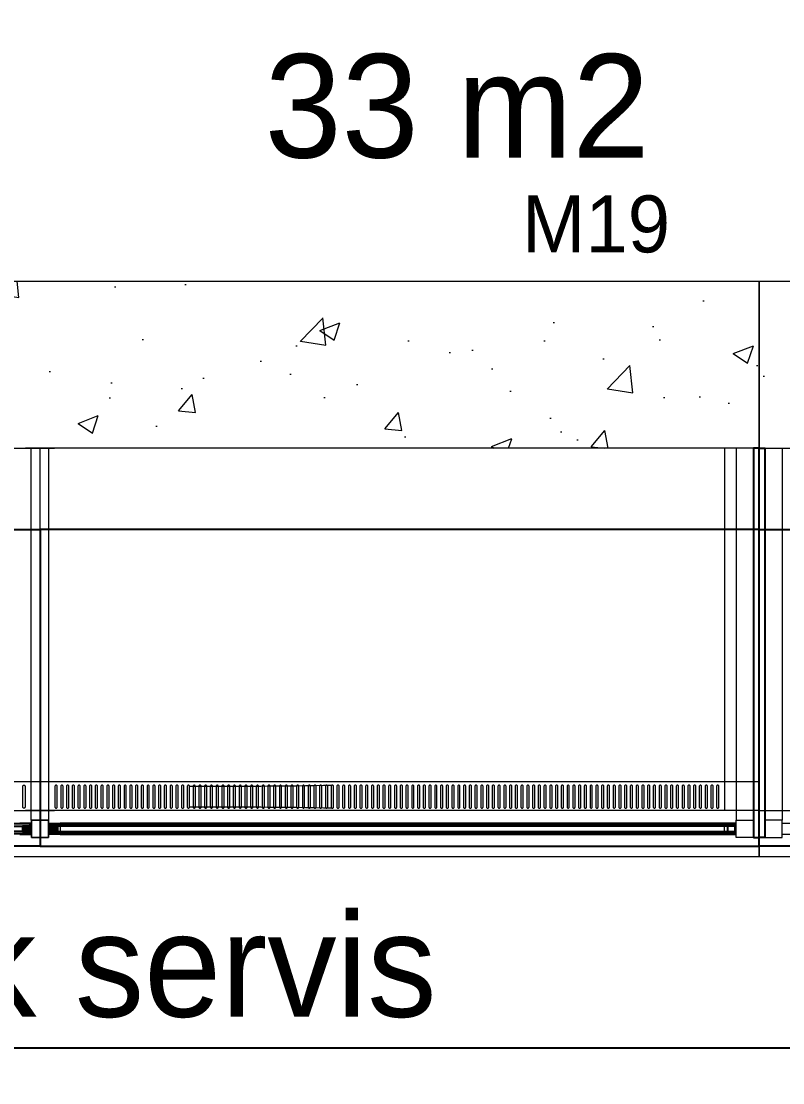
# Model space of a CAD drawing. Header units: centimetres. Extents: x -72470 to -43129, y -18750 to -16337.
# Drawn here: x -54961.4 to -54829, y -17343.7 to -17159.2 of the extents above; entities that cross this region are included whole.
import ezdxf

# ---------------------------------------------------------------- set-up
doc = ezdxf.new("R2010")
doc.units = ezdxf.units.CM
doc.header["$MEASUREMENT"] = 0
doc.linetypes.add('DUZ', pattern=[0])
doc.layers.get('0').update_dxf_attribs({"linetype": 'DUZ', "lineweight": 0})
doc.layers.get('Defpoints').update_dxf_attribs({"lineweight": 0})
doc.layers.add('11-021_500-BLOK B-str_zemin_kat$0$2DTARAMA1', color=253, linetype='Continuous')
doc.layers.add('CAM', color=4, linetype='Continuous')
doc.layers.add('M-OLCU-IC', color=155, linetype='Continuous', lineweight=0)
doc.layers.add('TEFRIS', color=30, linetype='Continuous', lineweight=9)
doc.styles.add('ARIAL', font='arial.ttf', dxfattribs={"width": 0.6})
doc.styles.add('TAKSİM', font='GOTHIC.TTF', dxfattribs={"height": 20})
doc.dimstyles.new('E_100', dxfattribs={"dimtxt": 10, "dimasz": 10, "dimexe": 5, "dimexo": 30, "dimgap": 3, "dimtad": 1, "dimtoh": 1, "dimdec": 0, "dimzin": 12, "dimdsep": 46, "dimtxsty": 'ARIAL', "dimblk": 'OBLIQUE', "dimcen": 5, "dimdle": 1, "dimclrt": 256, "dimadec": 0, "dimazin": 3, "dimtfac": 1, "dimtdec": 0, "dimtofl": 0, "dimtmove": 2, "dimatfit": 3, "dimldrblk": 'OBLIQUE', "dimfxl": 5, "dimtolj": 1, "dimtzin": 0, "dimarcsym": 0})

# ---------------------------------------------------------------- blocks, each defined once
blk = doc.blocks.new('_OBLIQUE')
at = {"layer": 'M-OLCU-IC', "linetype": 'ByBlock'}
for p, q in [((-0.5, -0.5), (0.5, 0.5)), ((0, 0), (0, 0))]:
    blk.add_line(p, q, dxfattribs=at)
blk = doc.blocks.new('*D90')
at = {"color": 0, "linetype": 'Continuous', "lineweight": -2, "transparency": 16777216}
for p, q in [((-55371.23, -17334.35), (-55371.23, -17342.57)), ((-53448.19, -17334.35), (-53448.19, -17342.57)), ((-55372.23, -17337.57), (-53447.19, -17337.57))]:
    blk.add_line(p, q, dxfattribs=at)
at = {"layer": 'Defpoints', "color": 0, "linetype": 'Continuous', "transparency": 16777216}
for p in [(-55371.23, -17304.35), (-53448.19, -17304.35), (-53448.19, -17337.57)]:
    blk.add_point(p, dxfattribs=at)
at = {"color": 0, "linetype": 'Continuous', "lineweight": -2, "transparency": 16777216, "xscale": 10, "yscale": 10, "zscale": 10, "rotation": 180}
blk.add_blockref('_OBLIQUE', (-55371.23, -17337.57), dxfattribs=at)
at = {"color": 0, "linetype": 'Continuous', "lineweight": -2, "transparency": 16777216, "xscale": 10, "yscale": 10, "zscale": 10}
blk.add_blockref('_OBLIQUE', (-53448.19, -17337.57), dxfattribs=at)
at = {"linetype": 'Continuous', "transparency": 16777216, "insert": (-54409.71, -17329.46), "char_height": 10, "attachment_point": 5, "style": 'ARIAL'}
blk.add_mtext('\\A1;1923', dxfattribs=at)

msp = doc.modelspace()

# ---------------------------------------------------------------- hatches: boundary and pattern name
h = msp.add_hatch()
h.set_pattern_fill('AR-CONC', color=256, scale=5)
h.set_pattern_definition([(50, (7173.628, -52.02), (35.863009, -3.137607), [3.75, -41.25]), (355, (7173.63, -52.02), (-6.937567, 37.609607), [3, -33]), (100.451444, (7176.617, -52.282), (28.925442, 34.472), [3.18701, -35.057106]), (46.1842, (7173.63, -42.02), (53.362067, -8.275964), [5.625, -61.875]), (96.63564, (7178.075, -42.71), (46.733097, 48.70593), [4.780517, -52.58569]), (351.18416, (7173.63, -42.02), (46.733097, 48.70593), [4.5, -49.5]), (21, (7178.628, -44.52), (29.845353, -20.130945), [3.75, -41.25]), (326, (7178.63, -44.52), (12.165767, 36.257502), [3, -33]), (71.451445, (7181.115, -46.2), (42.011119, 16.126558), [3.18701, -35.057106]), (37.5, (7173.628, -52.021), (0.6079928, 16.6446927), [0, -32.6, 0, -33.5, 0, -33.125]), (7.5, (7173.628, -52.021), (13.153477, 19.7205856), [0, -19.1, 0, -31.85, 0, -12.625]), (327.5, (7162.478, -52.021), (26.6911218, -1.1277436), [0, -12.5, 0, -39, 0, -51.75]), (317.5, (7157.478, -52.02), (29.1593085, 5.005249), [0, -16.25, 0, -25.9, 0, -36.75])])
h.paths.add_polyline_path([(-54833.12, -17204.37), (-54960.62, -17204.37), (-55083.12, -17204.37), (-55083.12, -17233.37), (-54833.12, -17233.37)])
h = msp.add_hatch()
h.set_pattern_fill('AR-CONC', color=256, scale=5)
h.set_pattern_definition([(50, (7557.629, -12.02), (35.863009, -3.137607), [3.75, -41.25]), (355, (7557.63, -12.02), (-6.937567, 37.609607), [3, -33]), (100.451444, (7560.617, -12.28), (28.925442, 34.472), [3.18701, -35.057106]), (46.1842, (7557.63, -2.02), (53.362067, -8.275964), [5.625, -61.875]), (96.63564, (7562.075, -2.71), (46.733097, 48.70593), [4.780517, -52.58569]), (351.18416, (7557.63, -2.02), (46.733097, 48.70593), [4.5, -49.5]), (21, (7562.629, -4.52), (29.845353, -20.130945), [3.75, -41.25]), (326, (7562.63, -4.52), (12.165767, 36.257502), [3, -33]), (71.451445, (7565.116, -6.198), (42.011119, 16.126558), [3.18701, -35.057106]), (37.5, (7557.629, -12.02), (0.6079928, 16.6446927), [0, -32.6, 0, -33.5, 0, -33.125]), (7.5, (7557.629, -12.02), (13.153477, 19.7205856), [0, -19.1, 0, -31.85, 0, -12.625]), (327.5, (7546.479, -12.02), (26.6911218, -1.1277436), [0, -12.5, 0, -39, 0, -51.75]), (317.5, (7541.479, -12.02), (29.1593085, 5.005249), [0, -16.25, 0, -25.9, 0, -36.75])])
h.paths.add_polyline_path([(-54709.23, -17204.37), (-54833.12, -17204.37), (-54833.12, -17233.37), (-54710.12, -17233.37), (-54710.12, -17301.02), (-54710.12, -17302.52), (-54710.12, -17304.37), (-54709.23, -17304.37)])
h = msp.add_hatch(color=256)
h.dxf.hatch_style = 1
h.paths.add_polyline_path([(-54961.15, -17299.07), (-54961.15, -17299.97), (-54959.82, -17299.97), (-54959.82, -17299.07)])
h = msp.add_hatch(color=256)
h.dxf.hatch_style = 1
h.paths.add_polyline_path([(-54955.08, -17299.07), (-54955.08, -17299.97), (-54956.42, -17299.97), (-54956.42, -17299.07)])
at = {"layer": '11-021_500-BLOK B-str_zemin_kat$0$2DTARAMA1'}
h = msp.add_hatch(dxfattribs=at)
h.set_pattern_fill('ANSI33', color=256, scale=100)
h.set_pattern_definition([(45, (-413509.524, -192690.207), (-17.6776695, 17.6776695), []), (45, (-413491.846, -192690.207), (-17.6776695, 17.6776695), [12.5, -6.25])])
edge = h.paths.add_edge_path()
edge.add_arc((-53448.19, -17219.44), 40, 0, 360)
edge = h.paths.add_edge_path()
edge.add_arc((-54288.19, -17219.44), 40, 0, 360)
edge = h.paths.add_edge_path()
edge.add_arc((-55128.19, -17219.44), 40, 0, 360)
edge = h.paths.add_edge_path()
edge.add_arc((-55968.19, -17219.44), 40, 0, 360)
h.paths.add_polyline_path([(-54835.71, -17053.77), (-54661.96, -17053.77), (-54661.96, -17007.82), (-54835.71, -17007.82)], flags=9)
h.paths.add_polyline_path([(-53982.51, -17053.8), (-53808.74, -17053.8), (-53808.74, -17007.82), (-53982.51, -17007.82)], flags=9)
h.paths.add_polyline_path([(-55675.72, -17053.8), (-55520.6, -17053.8), (-55520.6, -17007.82), (-55675.72, -17007.82)], flags=9)
edge = h.paths.add_edge_path()
edge.add_arc((-56808.19, -17219.44), 40, 0, 360)
edge = h.paths.add_edge_path()
edge.add_arc((-55128.19, -18059.44), 40, 0, 360)
edge = h.paths.add_edge_path()
edge.add_arc((-54288.19, -18059.44), 40, 0, 360)
edge = h.paths.add_edge_path()
edge.add_arc((-53448.19, -18059.44), 40, 0, 360)

# ---------------------------------------------------------------- linework, layer by layer
for p, q in [((-54833.12, -17204.37), (-54833.12, -17304.37)), ((-54833.12, -17204.37), (-54833.12, -17233.37)), ((-55083.12, -17233.37), (-54955.62, -17233.37)), ((-54833.12, -17233.37), (-54960.62, -17233.37)), ((-54833.12, -17233.37), (-54960.62, -17233.37)), ((-54958.12, -17298.02), (-54958.12, -17233.37)), ((-54958.12, -17298.02), (-54958.12, -17233.37)), ((-54839.12, -17233.37), (-54839.12, -17296.37)), ((-54834.12, -17233.37), (-54834.12, -17301.02)), ((-54833.12, -17233.37), (-54709.92, -17233.37)), ((-54832.12, -17233.37), (-54832.12, -17301.02)), ((-54833.12, -17249.37), (-54833.12, -17304.37)), ((-54833.12, -17291.37), (-55077.12, -17291.37)), ((-54839.12, -17291.37), (-54954.62, -17291.37)), ((-55083.12, -17296.37), (-54955.62, -17296.37)), ((-54833.12, -17296.37), (-54960.62, -17296.37)), ((-54833.12, -17296.37), (-54960.62, -17296.37)), ((-54833.12, -17296.37), (-54716.12, -17296.37))]:
    msp.add_line(p, q)
at = {"color": 7, "lineweight": 0}
for p, q in [((-54833.12, -17204.37), (-54833.12, -17233.37)), ((-55083.12, -17233.37), (-54955.62, -17233.37)), ((-54833.12, -17233.37), (-54960.62, -17233.37)), ((-54833.12, -17233.37), (-54960.62, -17233.37)), ((-54833.12, -17233.37), (-54709.92, -17233.37))]:
    msp.add_line(p, q, dxfattribs=at)
for points in [[(-54956.62, -17298.02), (-54959.63, -17298.02), (-54959.63, -17233.37), (-54956.62, -17233.37)], [(-54837.12, -17298.02), (-54834.1, -17298.02), (-54834.1, -17233.37), (-54837.12, -17233.37)], [(-54829.12, -17298.02), (-54832.13, -17298.02), (-54832.13, -17233.37), (-54829.12, -17233.37)], [(-54839.12, -17298.52), (-54954.62, -17298.52), (-54954.62, -17300.52), (-54839.12, -17300.52)]]:
    msp.add_lwpolyline(points, close=True)
for points in [[(-54961.12, -17295.74), (-54961.12, -17292.14, -0.414214), (-54960.92, -17291.94), (-54960.92, -17291.94, -0.414214), (-54960.72, -17292.14), (-54960.72, -17295.74, -0.414214), (-54960.92, -17295.94), (-54960.92, -17295.94, -0.414214)], [(-54955.12, -17295.74), (-54955.12, -17292.14, 0.414214), (-54955.32, -17291.94), (-54955.32, -17291.94, 0.414214), (-54955.52, -17292.14), (-54955.52, -17295.74, 0.414214), (-54955.32, -17295.94), (-54955.32, -17295.94, 0.414214)], [(-54954.12, -17295.74), (-54954.12, -17292.14, 0.414214), (-54954.32, -17291.94), (-54954.32, -17291.94, 0.414214), (-54954.52, -17292.14), (-54954.52, -17295.74, 0.414214), (-54954.32, -17295.94), (-54954.32, -17295.94, 0.414214)], [(-54953.12, -17295.74), (-54953.12, -17292.14, 0.414214), (-54953.32, -17291.94), (-54953.32, -17291.94, 0.414214), (-54953.52, -17292.14), (-54953.52, -17295.74, 0.414214), (-54953.32, -17295.94), (-54953.32, -17295.94, 0.414214)], [(-54952.12, -17295.74), (-54952.12, -17292.14, 0.414214), (-54952.32, -17291.94), (-54952.32, -17291.94, 0.414214), (-54952.52, -17292.14), (-54952.52, -17295.74, 0.414214), (-54952.32, -17295.94), (-54952.32, -17295.94, 0.414214)], [(-54951.12, -17295.74), (-54951.12, -17292.14, 0.414214), (-54951.32, -17291.94), (-54951.32, -17291.94, 0.414214), (-54951.52, -17292.14), (-54951.52, -17295.74, 0.414214), (-54951.32, -17295.94), (-54951.32, -17295.94, 0.414214)], [(-54950.12, -17295.74), (-54950.12, -17292.14, 0.414214), (-54950.32, -17291.94), (-54950.32, -17291.94, 0.414214), (-54950.52, -17292.14), (-54950.52, -17295.74, 0.414214), (-54950.32, -17295.94), (-54950.32, -17295.94, 0.414214)], [(-54949.12, -17295.74), (-54949.12, -17292.14, 0.414214), (-54949.32, -17291.94), (-54949.32, -17291.94, 0.414214), (-54949.52, -17292.14), (-54949.52, -17295.74, 0.414214), (-54949.32, -17295.94), (-54949.32, -17295.94, 0.414214)], [(-54948.12, -17295.74), (-54948.12, -17292.14, 0.414214), (-54948.32, -17291.94), (-54948.32, -17291.94, 0.414214), (-54948.52, -17292.14), (-54948.52, -17295.74, 0.414214), (-54948.32, -17295.94), (-54948.32, -17295.94, 0.414214)], [(-54947.12, -17295.74), (-54947.12, -17292.14, 0.414214), (-54947.32, -17291.94), (-54947.32, -17291.94, 0.414214), (-54947.52, -17292.14), (-54947.52, -17295.74, 0.414214), (-54947.32, -17295.94), (-54947.32, -17295.94, 0.414214)], [(-54946.12, -17295.74), (-54946.12, -17292.14, 0.414214), (-54946.32, -17291.94), (-54946.32, -17291.94, 0.414214), (-54946.52, -17292.14), (-54946.52, -17295.74, 0.414214), (-54946.32, -17295.94), (-54946.32, -17295.94, 0.414214)], [(-54945.12, -17295.74), (-54945.12, -17292.14, 0.414214), (-54945.32, -17291.94), (-54945.32, -17291.94, 0.414214), (-54945.52, -17292.14), (-54945.52, -17295.74, 0.414214), (-54945.32, -17295.94), (-54945.32, -17295.94, 0.414214)], [(-54944.12, -17295.74), (-54944.12, -17292.14, 0.414214), (-54944.32, -17291.94), (-54944.32, -17291.94, 0.414214), (-54944.52, -17292.14), (-54944.52, -17295.74, 0.414214), (-54944.32, -17295.94), (-54944.32, -17295.94, 0.414214)], [(-54943.12, -17295.74), (-54943.12, -17292.14, 0.414214), (-54943.32, -17291.94), (-54943.32, -17291.94, 0.414214), (-54943.52, -17292.14), (-54943.52, -17295.74, 0.414214), (-54943.32, -17295.94), (-54943.32, -17295.94, 0.414214)], [(-54942.12, -17295.74), (-54942.12, -17292.14, 0.414214), (-54942.32, -17291.94), (-54942.32, -17291.94, 0.414214), (-54942.52, -17292.14), (-54942.52, -17295.74, 0.414214), (-54942.32, -17295.94), (-54942.32, -17295.94, 0.414214)], [(-54941.12, -17295.74), (-54941.12, -17292.14, 0.414214), (-54941.32, -17291.94), (-54941.32, -17291.94, 0.414214), (-54941.52, -17292.14), (-54941.52, -17295.74, 0.414214), (-54941.32, -17295.94), (-54941.32, -17295.94, 0.414214)], [(-54940.12, -17295.74), (-54940.12, -17292.14, 0.414214), (-54940.32, -17291.94), (-54940.32, -17291.94, 0.414214), (-54940.52, -17292.14), (-54940.52, -17295.74, 0.414214), (-54940.32, -17295.94), (-54940.32, -17295.94, 0.414214)], [(-54939.12, -17295.74), (-54939.12, -17292.14, 0.414214), (-54939.32, -17291.94), (-54939.32, -17291.94, 0.414214), (-54939.52, -17292.14), (-54939.52, -17295.74, 0.414214), (-54939.32, -17295.94), (-54939.32, -17295.94, 0.414214)], [(-54938.12, -17295.74), (-54938.12, -17292.14, 0.414214), (-54938.32, -17291.94), (-54938.32, -17291.94, 0.414214), (-54938.52, -17292.14), (-54938.52, -17295.74, 0.414214), (-54938.32, -17295.94), (-54938.32, -17295.94, 0.414214)], [(-54937.12, -17295.74), (-54937.12, -17292.14, 0.414214), (-54937.32, -17291.94), (-54937.32, -17291.94, 0.414214), (-54937.52, -17292.14), (-54937.52, -17295.74, 0.414214), (-54937.32, -17295.94), (-54937.32, -17295.94, 0.414214)], [(-54936.12, -17295.74), (-54936.12, -17292.14, 0.414214), (-54936.32, -17291.94), (-54936.32, -17291.94, 0.414214), (-54936.52, -17292.14), (-54936.52, -17295.74, 0.414214), (-54936.32, -17295.94), (-54936.32, -17295.94, 0.414214)], [(-54935.12, -17295.74), (-54935.12, -17292.14, 0.414214), (-54935.32, -17291.94), (-54935.32, -17291.94, 0.414214), (-54935.52, -17292.14), (-54935.52, -17295.74, 0.414214), (-54935.32, -17295.94), (-54935.32, -17295.94, 0.414214)], [(-54934.12, -17295.74), (-54934.12, -17292.14, 0.414214), (-54934.32, -17291.94), (-54934.32, -17291.94, 0.414214), (-54934.52, -17292.14), (-54934.52, -17295.74, 0.414214), (-54934.32, -17295.94), (-54934.32, -17295.94, 0.414214)], [(-54933.12, -17295.74), (-54933.12, -17292.14, 0.414214), (-54933.32, -17291.94), (-54933.32, -17291.94, 0.414214), (-54933.52, -17292.14), (-54933.52, -17295.74, 0.414214), (-54933.32, -17295.94), (-54933.32, -17295.94, 0.414214)], [(-54932.12, -17295.74), (-54932.12, -17292.14, 0.414214), (-54932.32, -17291.94), (-54932.32, -17291.94, 0.414214), (-54932.52, -17292.14), (-54932.52, -17295.74, 0.414214), (-54932.32, -17295.94), (-54932.32, -17295.94, 0.414214)], [(-54932.12, -17295.74), (-54932.12, -17292.14, 0.004724), (-54907.32, -17291.94), (-54907.32, -17291.94, 0.414214), (-54907.52, -17292.14), (-54907.52, -17295.74, 0.414214), (-54907.32, -17295.94), (-54907.32, -17295.94, 0.004724)], [(-54931.12, -17295.74), (-54931.12, -17292.14, 0.414214), (-54931.32, -17291.94), (-54931.32, -17291.94, 0.414214), (-54931.52, -17292.14), (-54931.52, -17295.74, 0.414214), (-54931.32, -17295.94), (-54931.32, -17295.94, 0.414214)], [(-54931.12, -17295.74), (-54931.12, -17292.14, 0.414214), (-54931.32, -17291.94), (-54931.32, -17291.94, 0.414214), (-54931.52, -17292.14), (-54931.52, -17295.74, 0.414214), (-54931.32, -17295.94), (-54931.32, -17295.94, 0.414214)], [(-54930.12, -17295.74), (-54930.12, -17292.14, 0.414214), (-54930.32, -17291.94), (-54930.32, -17291.94, 0.414214), (-54930.52, -17292.14), (-54930.52, -17295.74, 0.414214), (-54930.32, -17295.94), (-54930.32, -17295.94, 0.414214)], [(-54930.12, -17295.74), (-54930.12, -17292.14, 0.414214), (-54930.32, -17291.94), (-54930.32, -17291.94, 0.414214), (-54930.52, -17292.14), (-54930.52, -17295.74, 0.414214), (-54930.32, -17295.94), (-54930.32, -17295.94, 0.414214)], [(-54929.12, -17295.74), (-54929.12, -17292.14, 0.414214), (-54929.32, -17291.94), (-54929.32, -17291.94, 0.414214), (-54929.52, -17292.14), (-54929.52, -17295.74, 0.414214), (-54929.32, -17295.94), (-54929.32, -17295.94, 0.414214)], [(-54929.12, -17295.74), (-54929.12, -17292.14, 0.414214), (-54929.32, -17291.94), (-54929.32, -17291.94, 0.414214), (-54929.52, -17292.14), (-54929.52, -17295.74, 0.414214), (-54929.32, -17295.94), (-54929.32, -17295.94, 0.414214)], [(-54928.12, -17295.74), (-54928.12, -17292.14, 0.414214), (-54928.32, -17291.94), (-54928.32, -17291.94, 0.414214), (-54928.52, -17292.14), (-54928.52, -17295.74, 0.414214), (-54928.32, -17295.94), (-54928.32, -17295.94, 0.414214)], [(-54928.12, -17295.74), (-54928.12, -17292.14, 0.414214), (-54928.32, -17291.94), (-54928.32, -17291.94, 0.414214), (-54928.52, -17292.14), (-54928.52, -17295.74, 0.414214), (-54928.32, -17295.94), (-54928.32, -17295.94, 0.414214)], [(-54927.12, -17295.74), (-54927.12, -17292.14, 0.414214), (-54927.32, -17291.94), (-54927.32, -17291.94, 0.414214), (-54927.52, -17292.14), (-54927.52, -17295.74, 0.414214), (-54927.32, -17295.94), (-54927.32, -17295.94, 0.414214)], [(-54927.12, -17295.74), (-54927.12, -17292.14, 0.414214), (-54927.32, -17291.94), (-54927.32, -17291.94, 0.414214), (-54927.52, -17292.14), (-54927.52, -17295.74, 0.414214), (-54927.32, -17295.94), (-54927.32, -17295.94, 0.414214)], [(-54926.12, -17295.74), (-54926.12, -17292.14, 0.414214), (-54926.32, -17291.94), (-54926.32, -17291.94, 0.414214), (-54926.52, -17292.14), (-54926.52, -17295.74, 0.414214), (-54926.32, -17295.94), (-54926.32, -17295.94, 0.414214)], [(-54926.12, -17295.74), (-54926.12, -17292.14, 0.414214), (-54926.32, -17291.94), (-54926.32, -17291.94, 0.414214), (-54926.52, -17292.14), (-54926.52, -17295.74, 0.414214), (-54926.32, -17295.94), (-54926.32, -17295.94, 0.414214)], [(-54925.12, -17295.74), (-54925.12, -17292.14, 0.414214), (-54925.32, -17291.94), (-54925.32, -17291.94, 0.414214), (-54925.52, -17292.14), (-54925.52, -17295.74, 0.414214), (-54925.32, -17295.94), (-54925.32, -17295.94, 0.414214)], [(-54925.12, -17295.74), (-54925.12, -17292.14, 0.414214), (-54925.32, -17291.94), (-54925.32, -17291.94, 0.414214), (-54925.52, -17292.14), (-54925.52, -17295.74, 0.414214), (-54925.32, -17295.94), (-54925.32, -17295.94, 0.414214)], [(-54924.12, -17295.74), (-54924.12, -17292.14, 0.414214), (-54924.32, -17291.94), (-54924.32, -17291.94, 0.414214), (-54924.52, -17292.14), (-54924.52, -17295.74, 0.414214), (-54924.32, -17295.94), (-54924.32, -17295.94, 0.414214)], [(-54924.12, -17295.74), (-54924.12, -17292.14, 0.414214), (-54924.32, -17291.94), (-54924.32, -17291.94, 0.414214), (-54924.52, -17292.14), (-54924.52, -17295.74, 0.414214), (-54924.32, -17295.94), (-54924.32, -17295.94, 0.414214)], [(-54923.12, -17295.74), (-54923.12, -17292.14, 0.414214), (-54923.32, -17291.94), (-54923.32, -17291.94, 0.414214), (-54923.52, -17292.14), (-54923.52, -17295.74, 0.414214), (-54923.32, -17295.94), (-54923.32, -17295.94, 0.414214)], [(-54923.12, -17295.74), (-54923.12, -17292.14, 0.414214), (-54923.32, -17291.94), (-54923.32, -17291.94, 0.414214), (-54923.52, -17292.14), (-54923.52, -17295.74, 0.414214), (-54923.32, -17295.94), (-54923.32, -17295.94, 0.414214)], [(-54922.12, -17295.74), (-54922.12, -17292.14, 0.414214), (-54922.32, -17291.94), (-54922.32, -17291.94, 0.414214), (-54922.52, -17292.14), (-54922.52, -17295.74, 0.414214), (-54922.32, -17295.94), (-54922.32, -17295.94, 0.414214)], [(-54922.12, -17295.74), (-54922.12, -17292.14, 0.414214), (-54922.32, -17291.94), (-54922.32, -17291.94, 0.414214), (-54922.52, -17292.14), (-54922.52, -17295.74, 0.414214), (-54922.32, -17295.94), (-54922.32, -17295.94, 0.414214)], [(-54921.12, -17295.74), (-54921.12, -17292.14, 0.414214), (-54921.32, -17291.94), (-54921.32, -17291.94, 0.414214), (-54921.52, -17292.14), (-54921.52, -17295.74, 0.414214), (-54921.32, -17295.94), (-54921.32, -17295.94, 0.414214)], [(-54921.12, -17295.74), (-54921.12, -17292.14, 0.414214), (-54921.32, -17291.94), (-54921.32, -17291.94, 0.414214), (-54921.52, -17292.14), (-54921.52, -17295.74, 0.414214), (-54921.32, -17295.94), (-54921.32, -17295.94, 0.414214)], [(-54920.12, -17295.74), (-54920.12, -17292.14, 0.414214), (-54920.32, -17291.94), (-54920.32, -17291.94, 0.414214), (-54920.52, -17292.14), (-54920.52, -17295.74, 0.414214), (-54920.32, -17295.94), (-54920.32, -17295.94, 0.414214)], [(-54920.12, -17295.74), (-54920.12, -17292.14, 0.414214), (-54920.32, -17291.94), (-54920.32, -17291.94, 0.414214), (-54920.52, -17292.14), (-54920.52, -17295.74, 0.414214), (-54920.32, -17295.94), (-54920.32, -17295.94, 0.414214)], [(-54919.12, -17295.74), (-54919.12, -17292.14, 0.414214), (-54919.32, -17291.94), (-54919.32, -17291.94, 0.414214), (-54919.52, -17292.14), (-54919.52, -17295.74, 0.414214), (-54919.32, -17295.94), (-54919.32, -17295.94, 0.414214)], [(-54919.12, -17295.74), (-54919.12, -17292.14, 0.414214), (-54919.32, -17291.94), (-54919.32, -17291.94, 0.414214), (-54919.52, -17292.14), (-54919.52, -17295.74, 0.414214), (-54919.32, -17295.94), (-54919.32, -17295.94, 0.414214)], [(-54918.12, -17295.74), (-54918.12, -17292.14, 0.414214), (-54918.32, -17291.94), (-54918.32, -17291.94, 0.414214), (-54918.52, -17292.14), (-54918.52, -17295.74, 0.414214), (-54918.32, -17295.94), (-54918.32, -17295.94, 0.414214)], [(-54918.12, -17295.74), (-54918.12, -17292.14, 0.414214), (-54918.32, -17291.94), (-54918.32, -17291.94, 0.414214), (-54918.52, -17292.14), (-54918.52, -17295.74, 0.414214), (-54918.32, -17295.94), (-54918.32, -17295.94, 0.414214)], [(-54917.12, -17295.74), (-54917.12, -17292.14, 0.414214), (-54917.32, -17291.94), (-54917.32, -17291.94, 0.414214), (-54917.52, -17292.14), (-54917.52, -17295.74, 0.414214), (-54917.32, -17295.94), (-54917.32, -17295.94, 0.414214)], [(-54917.12, -17295.74), (-54917.12, -17292.14, 0.414214), (-54917.32, -17291.94), (-54917.32, -17291.94, 0.414214), (-54917.52, -17292.14), (-54917.52, -17295.74, 0.414214), (-54917.32, -17295.94), (-54917.32, -17295.94, 0.414214)], [(-54916.12, -17295.74), (-54916.12, -17292.14, 0.414214), (-54916.32, -17291.94), (-54916.32, -17291.94, 0.414214), (-54916.52, -17292.14), (-54916.52, -17295.74, 0.414214), (-54916.32, -17295.94), (-54916.32, -17295.94, 0.414214)], [(-54916.12, -17295.74), (-54916.12, -17292.14, 0.414214), (-54916.32, -17291.94), (-54916.32, -17291.94, 0.414214), (-54916.52, -17292.14), (-54916.52, -17295.74, 0.414214), (-54916.32, -17295.94), (-54916.32, -17295.94, 0.414214)], [(-54915.12, -17295.74), (-54915.12, -17292.14, 0.414214), (-54915.32, -17291.94), (-54915.32, -17291.94, 0.414214), (-54915.52, -17292.14), (-54915.52, -17295.74, 0.414214), (-54915.32, -17295.94), (-54915.32, -17295.94, 0.414214)], [(-54915.12, -17295.74), (-54915.12, -17292.14, 0.414214), (-54915.32, -17291.94), (-54915.32, -17291.94, 0.414214), (-54915.52, -17292.14), (-54915.52, -17295.74, 0.414214), (-54915.32, -17295.94), (-54915.32, -17295.94, 0.414214)], [(-54914.12, -17295.74), (-54914.12, -17292.14, 0.414214), (-54914.32, -17291.94), (-54914.32, -17291.94, 0.414214), (-54914.52, -17292.14), (-54914.52, -17295.74, 0.414214), (-54914.32, -17295.94), (-54914.32, -17295.94, 0.414214)], [(-54914.12, -17295.74), (-54914.12, -17292.14, 0.414214), (-54914.32, -17291.94), (-54914.32, -17291.94, 0.414214), (-54914.52, -17292.14), (-54914.52, -17295.74, 0.414214), (-54914.32, -17295.94), (-54914.32, -17295.94, 0.414214)], [(-54913.12, -17295.74), (-54913.12, -17292.14, 0.414214), (-54913.32, -17291.94), (-54913.32, -17291.94, 0.414214), (-54913.52, -17292.14), (-54913.52, -17295.74, 0.414214), (-54913.32, -17295.94), (-54913.32, -17295.94, 0.414214)], [(-54913.12, -17295.74), (-54913.12, -17292.14, 0.414214), (-54913.32, -17291.94), (-54913.32, -17291.94, 0.414214), (-54913.52, -17292.14), (-54913.52, -17295.74, 0.414214), (-54913.32, -17295.94), (-54913.32, -17295.94, 0.414214)], [(-54912.12, -17295.74), (-54912.12, -17292.14, 0.414214), (-54912.32, -17291.94), (-54912.32, -17291.94, 0.414214), (-54912.52, -17292.14), (-54912.52, -17295.74, 0.414214), (-54912.32, -17295.94), (-54912.32, -17295.94, 0.414214)], [(-54912.12, -17295.74), (-54912.12, -17292.14, 0.414214), (-54912.32, -17291.94), (-54912.32, -17291.94, 0.414214), (-54912.52, -17292.14), (-54912.52, -17295.74, 0.414214), (-54912.32, -17295.94), (-54912.32, -17295.94, 0.414214)], [(-54911.12, -17295.74), (-54911.12, -17292.14, 0.414214), (-54911.32, -17291.94), (-54911.32, -17291.94, 0.414214), (-54911.52, -17292.14), (-54911.52, -17295.74, 0.414214), (-54911.32, -17295.94), (-54911.32, -17295.94, 0.414214)], [(-54911.12, -17295.74), (-54911.12, -17292.14, 0.414214), (-54911.32, -17291.94), (-54911.32, -17291.94, 0.414214), (-54911.52, -17292.14), (-54911.52, -17295.74, 0.414214), (-54911.32, -17295.94), (-54911.32, -17295.94, 0.414214)], [(-54910.12, -17295.74), (-54910.12, -17292.14, 0.414214), (-54910.32, -17291.94), (-54910.32, -17291.94, 0.414214), (-54910.52, -17292.14), (-54910.52, -17295.74, 0.414214), (-54910.32, -17295.94), (-54910.32, -17295.94, 0.414214)], [(-54910.12, -17295.74), (-54910.12, -17292.14, 0.414214), (-54910.32, -17291.94), (-54910.32, -17291.94, 0.414214), (-54910.52, -17292.14), (-54910.52, -17295.74, 0.414214), (-54910.32, -17295.94), (-54910.32, -17295.94, 0.414214)], [(-54909.12, -17295.74), (-54909.12, -17292.14, 0.414214), (-54909.32, -17291.94), (-54909.32, -17291.94, 0.414214), (-54909.52, -17292.14), (-54909.52, -17295.74, 0.414214), (-54909.32, -17295.94), (-54909.32, -17295.94, 0.414214)], [(-54909.12, -17295.74), (-54909.12, -17292.14, 0.414214), (-54909.32, -17291.94), (-54909.32, -17291.94, 0.414214), (-54909.52, -17292.14), (-54909.52, -17295.74, 0.414214), (-54909.32, -17295.94), (-54909.32, -17295.94, 0.414214)], [(-54908.12, -17295.74), (-54908.12, -17292.14, 0.414214), (-54908.32, -17291.94), (-54908.32, -17291.94, 0.414214), (-54908.52, -17292.14), (-54908.52, -17295.74, 0.414214), (-54908.32, -17295.94), (-54908.32, -17295.94, 0.414214)], [(-54908.12, -17295.74), (-54908.12, -17292.14, 0.414214), (-54908.32, -17291.94), (-54908.32, -17291.94, 0.414214), (-54908.52, -17292.14), (-54908.52, -17295.74, 0.414214), (-54908.32, -17295.94), (-54908.32, -17295.94, 0.414214)], [(-54907.12, -17295.74), (-54907.12, -17292.14, 0.414214), (-54907.32, -17291.94), (-54907.32, -17291.94, 0.414214), (-54907.52, -17292.14), (-54907.52, -17295.74, 0.414214), (-54907.32, -17295.94), (-54907.32, -17295.94, 0.414214)], [(-54906.12, -17295.74), (-54906.12, -17292.14, 0.414214), (-54906.32, -17291.94), (-54906.32, -17291.94, 0.414214), (-54906.52, -17292.14), (-54906.52, -17295.74, 0.414214), (-54906.32, -17295.94), (-54906.32, -17295.94, 0.414214)], [(-54905.12, -17295.74), (-54905.12, -17292.14, 0.414214), (-54905.32, -17291.94), (-54905.32, -17291.94, 0.414214), (-54905.52, -17292.14), (-54905.52, -17295.74, 0.414214), (-54905.32, -17295.94), (-54905.32, -17295.94, 0.414214)], [(-54904.12, -17295.74), (-54904.12, -17292.14, 0.414214), (-54904.32, -17291.94), (-54904.32, -17291.94, 0.414214), (-54904.52, -17292.14), (-54904.52, -17295.74, 0.414214), (-54904.32, -17295.94), (-54904.32, -17295.94, 0.414214)], [(-54903.12, -17295.74), (-54903.12, -17292.14, 0.414214), (-54903.32, -17291.94), (-54903.32, -17291.94, 0.414214), (-54903.52, -17292.14), (-54903.52, -17295.74, 0.414214), (-54903.32, -17295.94), (-54903.32, -17295.94, 0.414214)], [(-54902.12, -17295.74), (-54902.12, -17292.14, 0.414214), (-54902.32, -17291.94), (-54902.32, -17291.94, 0.414214), (-54902.52, -17292.14), (-54902.52, -17295.74, 0.414214), (-54902.32, -17295.94), (-54902.32, -17295.94, 0.414214)], [(-54901.12, -17295.74), (-54901.12, -17292.14, 0.414214), (-54901.32, -17291.94), (-54901.32, -17291.94, 0.414214), (-54901.52, -17292.14), (-54901.52, -17295.74, 0.414214), (-54901.32, -17295.94), (-54901.32, -17295.94, 0.414214)], [(-54900.12, -17295.74), (-54900.12, -17292.14, 0.414214), (-54900.32, -17291.94), (-54900.32, -17291.94, 0.414214), (-54900.52, -17292.14), (-54900.52, -17295.74, 0.414214), (-54900.32, -17295.94), (-54900.32, -17295.94, 0.414214)], [(-54899.12, -17295.74), (-54899.12, -17292.14, 0.414214), (-54899.32, -17291.94), (-54899.32, -17291.94, 0.414214), (-54899.52, -17292.14), (-54899.52, -17295.74, 0.414214), (-54899.32, -17295.94), (-54899.32, -17295.94, 0.414214)], [(-54898.12, -17295.74), (-54898.12, -17292.14, 0.414214), (-54898.32, -17291.94), (-54898.32, -17291.94, 0.414214), (-54898.52, -17292.14), (-54898.52, -17295.74, 0.414214), (-54898.32, -17295.94), (-54898.32, -17295.94, 0.414214)], [(-54897.12, -17295.74), (-54897.12, -17292.14, 0.414214), (-54897.32, -17291.94), (-54897.32, -17291.94, 0.414214), (-54897.52, -17292.14), (-54897.52, -17295.74, 0.414214), (-54897.32, -17295.94), (-54897.32, -17295.94, 0.414214)], [(-54896.12, -17295.74), (-54896.12, -17292.14, 0.414214), (-54896.32, -17291.94), (-54896.32, -17291.94, 0.414214), (-54896.52, -17292.14), (-54896.52, -17295.74, 0.414214), (-54896.32, -17295.94), (-54896.32, -17295.94, 0.414214)], [(-54895.12, -17295.74), (-54895.12, -17292.14, 0.414214), (-54895.32, -17291.94), (-54895.32, -17291.94, 0.414214), (-54895.52, -17292.14), (-54895.52, -17295.74, 0.414214), (-54895.32, -17295.94), (-54895.32, -17295.94, 0.414214)], [(-54894.12, -17295.74), (-54894.12, -17292.14, 0.414214), (-54894.32, -17291.94), (-54894.32, -17291.94, 0.414214), (-54894.52, -17292.14), (-54894.52, -17295.74, 0.414214), (-54894.32, -17295.94), (-54894.32, -17295.94, 0.414214)], [(-54893.12, -17295.74), (-54893.12, -17292.14, 0.414214), (-54893.32, -17291.94), (-54893.32, -17291.94, 0.414214), (-54893.52, -17292.14), (-54893.52, -17295.74, 0.414214), (-54893.32, -17295.94), (-54893.32, -17295.94, 0.414214)], [(-54892.12, -17295.74), (-54892.12, -17292.14, 0.414214), (-54892.32, -17291.94), (-54892.32, -17291.94, 0.414214), (-54892.52, -17292.14), (-54892.52, -17295.74, 0.414214), (-54892.32, -17295.94), (-54892.32, -17295.94, 0.414214)], [(-54891.12, -17295.74), (-54891.12, -17292.14, 0.414214), (-54891.32, -17291.94), (-54891.32, -17291.94, 0.414214), (-54891.52, -17292.14), (-54891.52, -17295.74, 0.414214), (-54891.32, -17295.94), (-54891.32, -17295.94, 0.414214)], [(-54890.12, -17295.74), (-54890.12, -17292.14, 0.414214), (-54890.32, -17291.94), (-54890.32, -17291.94, 0.414214), (-54890.52, -17292.14), (-54890.52, -17295.74, 0.414214), (-54890.32, -17295.94), (-54890.32, -17295.94, 0.414214)], [(-54889.12, -17295.74), (-54889.12, -17292.14, 0.414214), (-54889.32, -17291.94), (-54889.32, -17291.94, 0.414214), (-54889.52, -17292.14), (-54889.52, -17295.74, 0.414214), (-54889.32, -17295.94), (-54889.32, -17295.94, 0.414214)], [(-54888.12, -17295.74), (-54888.12, -17292.14, 0.414214), (-54888.32, -17291.94), (-54888.32, -17291.94, 0.414214), (-54888.52, -17292.14), (-54888.52, -17295.74, 0.414214), (-54888.32, -17295.94), (-54888.32, -17295.94, 0.414214)], [(-54887.12, -17295.74), (-54887.12, -17292.14, 0.414214), (-54887.32, -17291.94), (-54887.32, -17291.94, 0.414214), (-54887.52, -17292.14), (-54887.52, -17295.74, 0.414214), (-54887.32, -17295.94), (-54887.32, -17295.94, 0.414214)], [(-54886.12, -17295.74), (-54886.12, -17292.14, 0.414214), (-54886.32, -17291.94), (-54886.32, -17291.94, 0.414214), (-54886.52, -17292.14), (-54886.52, -17295.74, 0.414214), (-54886.32, -17295.94), (-54886.32, -17295.94, 0.414214)], [(-54885.12, -17295.74), (-54885.12, -17292.14, 0.414214), (-54885.32, -17291.94), (-54885.32, -17291.94, 0.414214), (-54885.52, -17292.14), (-54885.52, -17295.74, 0.414214), (-54885.32, -17295.94), (-54885.32, -17295.94, 0.414214)], [(-54884.12, -17295.74), (-54884.12, -17292.14, 0.414214), (-54884.32, -17291.94), (-54884.32, -17291.94, 0.414214), (-54884.52, -17292.14), (-54884.52, -17295.74, 0.414214), (-54884.32, -17295.94), (-54884.32, -17295.94, 0.414214)], [(-54883.12, -17295.74), (-54883.12, -17292.14, 0.414214), (-54883.32, -17291.94), (-54883.32, -17291.94, 0.414214), (-54883.52, -17292.14), (-54883.52, -17295.74, 0.414214), (-54883.32, -17295.94), (-54883.32, -17295.94, 0.414214)], [(-54882.12, -17295.74), (-54882.12, -17292.14, 0.414214), (-54882.32, -17291.94), (-54882.32, -17291.94, 0.414214), (-54882.52, -17292.14), (-54882.52, -17295.74, 0.414214), (-54882.32, -17295.94), (-54882.32, -17295.94, 0.414214)], [(-54881.12, -17295.74), (-54881.12, -17292.14, 0.414214), (-54881.32, -17291.94), (-54881.32, -17291.94, 0.414214), (-54881.52, -17292.14), (-54881.52, -17295.74, 0.414214), (-54881.32, -17295.94), (-54881.32, -17295.94, 0.414214)], [(-54880.12, -17295.74), (-54880.12, -17292.14, 0.414214), (-54880.32, -17291.94), (-54880.32, -17291.94, 0.414214), (-54880.52, -17292.14), (-54880.52, -17295.74, 0.414214), (-54880.32, -17295.94), (-54880.32, -17295.94, 0.414214)], [(-54879.12, -17295.74), (-54879.12, -17292.14, 0.414214), (-54879.32, -17291.94), (-54879.32, -17291.94, 0.414214), (-54879.52, -17292.14), (-54879.52, -17295.74, 0.414214), (-54879.32, -17295.94), (-54879.32, -17295.94, 0.414214)], [(-54878.12, -17295.74), (-54878.12, -17292.14, 0.414214), (-54878.32, -17291.94), (-54878.32, -17291.94, 0.414214), (-54878.52, -17292.14), (-54878.52, -17295.74, 0.414214), (-54878.32, -17295.94), (-54878.32, -17295.94, 0.414214)], [(-54877.12, -17295.74), (-54877.12, -17292.14, 0.414214), (-54877.32, -17291.94), (-54877.32, -17291.94, 0.414214), (-54877.52, -17292.14), (-54877.52, -17295.74, 0.414214), (-54877.32, -17295.94), (-54877.32, -17295.94, 0.414214)], [(-54876.12, -17295.74), (-54876.12, -17292.14, 0.414214), (-54876.32, -17291.94), (-54876.32, -17291.94, 0.414214), (-54876.52, -17292.14), (-54876.52, -17295.74, 0.414214), (-54876.32, -17295.94), (-54876.32, -17295.94, 0.414214)], [(-54875.12, -17295.74), (-54875.12, -17292.14, 0.414214), (-54875.32, -17291.94), (-54875.32, -17291.94, 0.414214), (-54875.52, -17292.14), (-54875.52, -17295.74, 0.414214), (-54875.32, -17295.94), (-54875.32, -17295.94, 0.414214)], [(-54874.12, -17295.74), (-54874.12, -17292.14, 0.414214), (-54874.32, -17291.94), (-54874.32, -17291.94, 0.414214), (-54874.52, -17292.14), (-54874.52, -17295.74, 0.414214), (-54874.32, -17295.94), (-54874.32, -17295.94, 0.414214)], [(-54873.12, -17295.74), (-54873.12, -17292.14, 0.414214), (-54873.32, -17291.94), (-54873.32, -17291.94, 0.414214), (-54873.52, -17292.14), (-54873.52, -17295.74, 0.414214), (-54873.32, -17295.94), (-54873.32, -17295.94, 0.414214)], [(-54872.12, -17295.74), (-54872.12, -17292.14, 0.414214), (-54872.32, -17291.94), (-54872.32, -17291.94, 0.414214), (-54872.52, -17292.14), (-54872.52, -17295.74, 0.414214), (-54872.32, -17295.94), (-54872.32, -17295.94, 0.414214)], [(-54871.12, -17295.74), (-54871.12, -17292.14, 0.414214), (-54871.32, -17291.94), (-54871.32, -17291.94, 0.414214), (-54871.52, -17292.14), (-54871.52, -17295.74, 0.414214), (-54871.32, -17295.94), (-54871.32, -17295.94, 0.414214)], [(-54870.12, -17295.74), (-54870.12, -17292.14, 0.414214), (-54870.32, -17291.94), (-54870.32, -17291.94, 0.414214), (-54870.52, -17292.14), (-54870.52, -17295.74, 0.414214), (-54870.32, -17295.94), (-54870.32, -17295.94, 0.414214)], [(-54869.12, -17295.74), (-54869.12, -17292.14, 0.414214), (-54869.32, -17291.94), (-54869.32, -17291.94, 0.414214), (-54869.52, -17292.14), (-54869.52, -17295.74, 0.414214), (-54869.32, -17295.94), (-54869.32, -17295.94, 0.414214)], [(-54868.12, -17295.74), (-54868.12, -17292.14, 0.414214), (-54868.32, -17291.94), (-54868.32, -17291.94, 0.414214), (-54868.52, -17292.14), (-54868.52, -17295.74, 0.414214), (-54868.32, -17295.94), (-54868.32, -17295.94, 0.414214)], [(-54867.12, -17295.74), (-54867.12, -17292.14, 0.414214), (-54867.32, -17291.94), (-54867.32, -17291.94, 0.414214), (-54867.52, -17292.14), (-54867.52, -17295.74, 0.414214), (-54867.32, -17295.94), (-54867.32, -17295.94, 0.414214)], [(-54866.12, -17295.74), (-54866.12, -17292.14, 0.414214), (-54866.32, -17291.94), (-54866.32, -17291.94, 0.414214), (-54866.52, -17292.14), (-54866.52, -17295.74, 0.414214), (-54866.32, -17295.94), (-54866.32, -17295.94, 0.414214)], [(-54865.12, -17295.74), (-54865.12, -17292.14, 0.414214), (-54865.32, -17291.94), (-54865.32, -17291.94, 0.414214), (-54865.52, -17292.14), (-54865.52, -17295.74, 0.414214), (-54865.32, -17295.94), (-54865.32, -17295.94, 0.414214)], [(-54864.12, -17295.74), (-54864.12, -17292.14, 0.414214), (-54864.32, -17291.94), (-54864.32, -17291.94, 0.414214), (-54864.52, -17292.14), (-54864.52, -17295.74, 0.414214), (-54864.32, -17295.94), (-54864.32, -17295.94, 0.414214)], [(-54863.12, -17295.74), (-54863.12, -17292.14, 0.414214), (-54863.32, -17291.94), (-54863.32, -17291.94, 0.414214), (-54863.52, -17292.14), (-54863.52, -17295.74, 0.414214), (-54863.32, -17295.94), (-54863.32, -17295.94, 0.414214)], [(-54862.12, -17295.74), (-54862.12, -17292.14, 0.414214), (-54862.32, -17291.94), (-54862.32, -17291.94, 0.414214), (-54862.52, -17292.14), (-54862.52, -17295.74, 0.414214), (-54862.32, -17295.94), (-54862.32, -17295.94, 0.414214)], [(-54861.12, -17295.74), (-54861.12, -17292.14, 0.414214), (-54861.32, -17291.94), (-54861.32, -17291.94, 0.414214), (-54861.52, -17292.14), (-54861.52, -17295.74, 0.414214), (-54861.32, -17295.94), (-54861.32, -17295.94, 0.414214)], [(-54860.12, -17295.74), (-54860.12, -17292.14, 0.414214), (-54860.32, -17291.94), (-54860.32, -17291.94, 0.414214), (-54860.52, -17292.14), (-54860.52, -17295.74, 0.414214), (-54860.32, -17295.94), (-54860.32, -17295.94, 0.414214)], [(-54859.12, -17295.74), (-54859.12, -17292.14, 0.414214), (-54859.32, -17291.94), (-54859.32, -17291.94, 0.414214), (-54859.52, -17292.14), (-54859.52, -17295.74, 0.414214), (-54859.32, -17295.94), (-54859.32, -17295.94, 0.414214)], [(-54858.12, -17295.74), (-54858.12, -17292.14, 0.414214), (-54858.32, -17291.94), (-54858.32, -17291.94, 0.414214), (-54858.52, -17292.14), (-54858.52, -17295.74, 0.414214), (-54858.32, -17295.94), (-54858.32, -17295.94, 0.414214)], [(-54857.12, -17295.74), (-54857.12, -17292.14, 0.414214), (-54857.32, -17291.94), (-54857.32, -17291.94, 0.414214), (-54857.52, -17292.14), (-54857.52, -17295.74, 0.414214), (-54857.32, -17295.94), (-54857.32, -17295.94, 0.414214)], [(-54856.12, -17295.74), (-54856.12, -17292.14, 0.414214), (-54856.32, -17291.94), (-54856.32, -17291.94, 0.414214), (-54856.52, -17292.14), (-54856.52, -17295.74, 0.414214), (-54856.32, -17295.94), (-54856.32, -17295.94, 0.414214)], [(-54855.12, -17295.74), (-54855.12, -17292.14, 0.414214), (-54855.32, -17291.94), (-54855.32, -17291.94, 0.414214), (-54855.52, -17292.14), (-54855.52, -17295.74, 0.414214), (-54855.32, -17295.94), (-54855.32, -17295.94, 0.414214)], [(-54854.12, -17295.74), (-54854.12, -17292.14, 0.414214), (-54854.32, -17291.94), (-54854.32, -17291.94, 0.414214), (-54854.52, -17292.14), (-54854.52, -17295.74, 0.414214), (-54854.32, -17295.94), (-54854.32, -17295.94, 0.414214)], [(-54853.12, -17295.74), (-54853.12, -17292.14, 0.414214), (-54853.32, -17291.94), (-54853.32, -17291.94, 0.414214), (-54853.52, -17292.14), (-54853.52, -17295.74, 0.414214), (-54853.32, -17295.94), (-54853.32, -17295.94, 0.414214)], [(-54852.12, -17295.74), (-54852.12, -17292.14, 0.414214), (-54852.32, -17291.94), (-54852.32, -17291.94, 0.414214), (-54852.52, -17292.14), (-54852.52, -17295.74, 0.414214), (-54852.32, -17295.94), (-54852.32, -17295.94, 0.414214)], [(-54851.12, -17295.74), (-54851.12, -17292.14, 0.414214), (-54851.32, -17291.94), (-54851.32, -17291.94, 0.414214), (-54851.52, -17292.14), (-54851.52, -17295.74, 0.414214), (-54851.32, -17295.94), (-54851.32, -17295.94, 0.414214)], [(-54850.12, -17295.74), (-54850.12, -17292.14, 0.414214), (-54850.32, -17291.94), (-54850.32, -17291.94, 0.414214), (-54850.52, -17292.14), (-54850.52, -17295.74, 0.414214), (-54850.32, -17295.94), (-54850.32, -17295.94, 0.414214)], [(-54849.12, -17295.74), (-54849.12, -17292.14, 0.414214), (-54849.32, -17291.94), (-54849.32, -17291.94, 0.414214), (-54849.52, -17292.14), (-54849.52, -17295.74, 0.414214), (-54849.32, -17295.94), (-54849.32, -17295.94, 0.414214)], [(-54848.12, -17295.74), (-54848.12, -17292.14, 0.414214), (-54848.32, -17291.94), (-54848.32, -17291.94, 0.414214), (-54848.52, -17292.14), (-54848.52, -17295.74, 0.414214), (-54848.32, -17295.94), (-54848.32, -17295.94, 0.414214)], [(-54847.12, -17295.74), (-54847.12, -17292.14, 0.414214), (-54847.32, -17291.94), (-54847.32, -17291.94, 0.414214), (-54847.52, -17292.14), (-54847.52, -17295.74, 0.414214), (-54847.32, -17295.94), (-54847.32, -17295.94, 0.414214)], [(-54846.12, -17295.74), (-54846.12, -17292.14, 0.414214), (-54846.32, -17291.94), (-54846.32, -17291.94, 0.414214), (-54846.52, -17292.14), (-54846.52, -17295.74, 0.414214), (-54846.32, -17295.94), (-54846.32, -17295.94, 0.414214)], [(-54845.12, -17295.74), (-54845.12, -17292.14, 0.414214), (-54845.32, -17291.94), (-54845.32, -17291.94, 0.414214), (-54845.52, -17292.14), (-54845.52, -17295.74, 0.414214), (-54845.32, -17295.94), (-54845.32, -17295.94, 0.414214)], [(-54844.12, -17295.74), (-54844.12, -17292.14, 0.414214), (-54844.32, -17291.94), (-54844.32, -17291.94, 0.414214), (-54844.52, -17292.14), (-54844.52, -17295.74, 0.414214), (-54844.32, -17295.94), (-54844.32, -17295.94, 0.414214)], [(-54843.12, -17295.74), (-54843.12, -17292.14, 0.414214), (-54843.32, -17291.94), (-54843.32, -17291.94, 0.414214), (-54843.52, -17292.14), (-54843.52, -17295.74, 0.414214), (-54843.32, -17295.94), (-54843.32, -17295.94, 0.414214)], [(-54842.12, -17295.74), (-54842.12, -17292.14, 0.414214), (-54842.32, -17291.94), (-54842.32, -17291.94, 0.414214), (-54842.52, -17292.14), (-54842.52, -17295.74, 0.414214), (-54842.32, -17295.94), (-54842.32, -17295.94, 0.414214)], [(-54841.12, -17295.74), (-54841.12, -17292.14, 0.414214), (-54841.32, -17291.94), (-54841.32, -17291.94, 0.414214), (-54841.52, -17292.14), (-54841.52, -17295.74, 0.414214), (-54841.32, -17295.94), (-54841.32, -17295.94, 0.414214)], [(-54840.12, -17295.74), (-54840.12, -17292.14, 0.414214), (-54840.32, -17291.94), (-54840.32, -17291.94, 0.414214), (-54840.52, -17292.14), (-54840.52, -17295.74, 0.414214), (-54840.32, -17295.94), (-54840.32, -17295.94, 0.414214)]]:
    msp.add_lwpolyline(points, format="xyb", close=True)
for points in [[(-54961.62, -17300.42), (-54961.62, -17300.52), (-54959.62, -17300.52), (-54959.62, -17298.52), (-54961.62, -17298.52), (-54961.62, -17298.62)], [(-54956.62, -17301.02), (-54959.62, -17301.02), (-54959.62, -17298.02), (-54956.62, -17298.02), (-54956.62, -17301.02)], [(-54959.62, -17301.02), (-54956.62, -17301.02), (-54956.62, -17298.02), (-54959.62, -17298.02), (-54959.62, -17301.02)], [(-54954.62, -17300.42), (-54954.62, -17300.52), (-54956.62, -17300.52), (-54956.62, -17298.52), (-54954.62, -17298.52), (-54954.62, -17298.62)], [(-54839.12, -17300.42), (-54839.12, -17300.52), (-54837.12, -17300.52), (-54837.12, -17298.52), (-54839.12, -17298.52), (-54839.12, -17298.62)], [(-54834.12, -17301.02), (-54837.12, -17301.02), (-54837.12, -17298.02), (-54834.12, -17298.02), (-54834.12, -17301.02)], [(-54832.12, -17301.02), (-54829.12, -17301.02), (-54829.12, -17298.02), (-54832.12, -17298.02), (-54832.12, -17301.02)], [(-54827.12, -17300.42), (-54827.12, -17300.52), (-54829.12, -17300.52), (-54829.12, -17298.52), (-54827.12, -17298.52), (-54827.12, -17298.62)]]:
    msp.add_lwpolyline(points)
at = {"layer": 'CAM'}
for points in [[(-54834.12, -17301.02), (-54833.12, -17301.02), (-54833.12, -17233.37), (-54834.12, -17233.37)], [(-54832.12, -17301.02), (-54833.12, -17301.02), (-54833.12, -17233.37), (-54832.12, -17233.37)], [(-55083.12, -17247.52), (-54958.12, -17247.52), (-54958.12, -17302.52), (-55083.12, -17302.52)], [(-54833.12, -17247.52), (-54958.12, -17247.52), (-54958.12, -17302.52), (-54833.12, -17302.52)], [(-54833.12, -17247.52), (-54958.12, -17247.52), (-54958.12, -17302.52), (-54833.12, -17302.52)], [(-54833.12, -17247.52), (-54710.12, -17247.52), (-54710.12, -17302.52), (-54833.12, -17302.52)], [(-54959.82, -17299.07), (-54961.15, -17299.07), (-54961.15, -17299.97), (-54959.82, -17299.97)], [(-54956.42, -17299.07), (-54955.08, -17299.07), (-54955.08, -17299.97), (-54956.42, -17299.97)], [(-54837.32, -17299.07), (-54838.65, -17299.07), (-54838.65, -17299.97), (-54837.32, -17299.97)]]:
    msp.add_lwpolyline(points, close=True, dxfattribs=at)
for points in [[(-55078.92, -17298.67), (-55078.92, -17300.37), (-54959.82, -17300.37), (-54959.82, -17299.97), (-55078.92, -17299.97), (-55078.92, -17300.37), (-55078.92, -17299.97), (-55078.92, -17299.07), (-54959.82, -17299.07), (-54959.82, -17298.67), (-55078.92, -17298.67), (-55078.92, -17300.37)], [(-54837.32, -17298.67), (-54837.32, -17300.37), (-54956.42, -17300.37), (-54956.42, -17299.97), (-54837.32, -17299.97), (-54837.32, -17300.37), (-54837.32, -17299.97), (-54837.32, -17299.07), (-54956.42, -17299.07), (-54956.42, -17298.67), (-54837.32, -17298.67), (-54837.32, -17300.37)]]:
    msp.add_lwpolyline(points, dxfattribs=at)
at = {"layer": 'TEFRIS', "color": 0, "linetype": 'Continuous'}
for p, q in [((-55083.12, -17204.37), (-54833.12, -17204.37)), ((-54833.12, -17304.37), (-54833.12, -17302.52))]:
    msp.add_line(p, q, dxfattribs=at)
for points in [[(-54833.12, -17304.37), (-55083.12, -17304.37), (-55083.12, -17204.37), (-54833.12, -17204.37)], [(-54833.12, -17204.37), (-54709.23, -17204.37), (-54709.23, -17304.37), (-54833.12, -17304.37)]]:
    msp.add_lwpolyline(points, close=True, dxfattribs=at)

# ---------------------------------------------------------------- texts
at = {"style": 'TAKSİM'}
for s, height, p in [('33 m2', 18, (-54919.08, -17182.88)), ('M19', 9.9, (-54874.35, -17199.35, 0)), ('soğuk servis', 18, (-55022.97, -17332.2))]:
    msp.add_text(s, height=height, dxfattribs=at).set_placement(p)

# ---------------------------------------------------------------- dimensions: what is measured, and where the dimension line sits
at = {"color": 0, "linetype": 'Continuous'}
dim = msp.add_linear_dim(base=(-53448.19, -17337.57), p1=(-55371.23, -17304.35), p2=(-53448.19, -17304.35), dimstyle='E_100', dxfattribs=at)
dim.commit()
dim.dimension.update_dxf_attribs({"geometry": '*D90', "text_midpoint": (-54409.71, -17329.46)})

doc.saveas('drawing.dxf')
